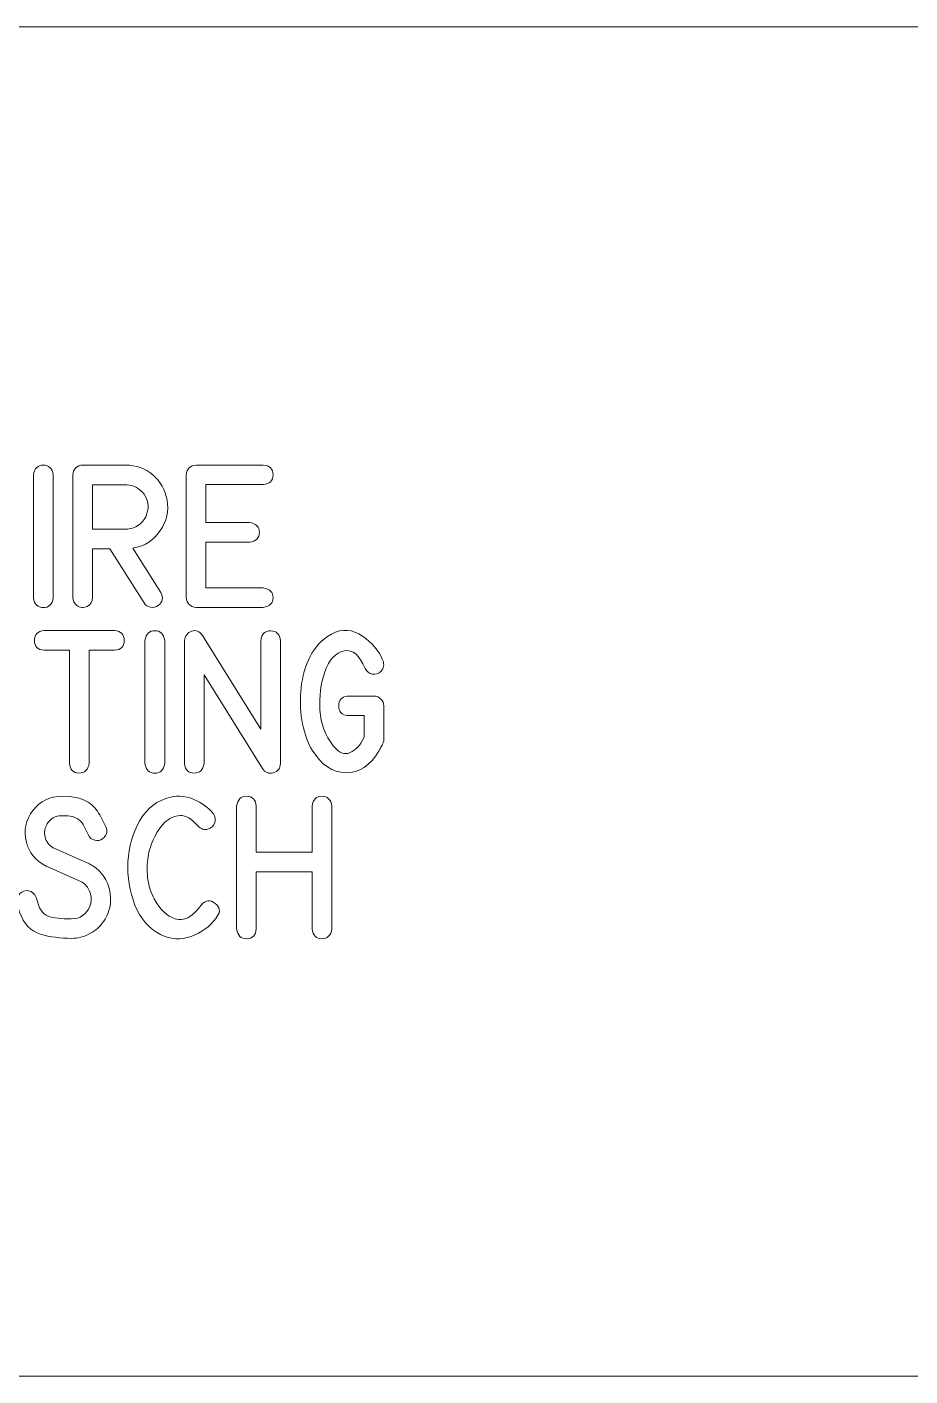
# Model space of a CAD drawing. Header units: millimetres. Extents: x -199 to 191, y -67 to 67.
# Drawn here: x 76.37 to 98.26, y 33.73 to 67.16 of the extents above; entities that cross this region are included whole.
import ezdxf

# ---------------------------------------------------------------- set-up
doc = ezdxf.new("R2010")
doc.units = ezdxf.units.MM
doc.header["$MEASUREMENT"] = 0
doc.layers.add('LED', color=7, linetype='Continuous')

msp = doc.modelspace()

# ---------------------------------------------------------------- linework, layer by layer
at = {"layer": 'LED', "color": 250, "lineweight": 9}
msp.add_open_spline([(110.6837, 67.1637), (110.6837, 67.1637), (7.0622, 67.1637), (7.0622, 67.1637), (7.0622, 67.1637), (5.9623, 67.1637), (5.0623, 66.2637), (5.0623, 65.1637), (5.0623, 65.1637), (5.0623, 65.1637), (5.0623, 35.7307), (5.0623, 35.7307), (5.0623, 35.7307), (5.0623, 34.6307), (5.9623, 33.7307), (7.0622, 33.7307), (7.0622, 33.7307), (7.0622, 33.7307), (106.499, 33.7307), (106.499, 33.7307), (106.499, 33.7307), (106.499, 33.7307), (110.6837, 33.7307), (110.6837, 33.7307), (110.6837, 33.7307), (110.6837, 33.7307), (183.3727, 33.7307), (183.3727, 33.7307), (183.3727, 33.7307), (183.3727, 33.7307), (191.4665, 45.2899), (191.4665, 45.2899), (191.4665, 45.2899), (183.916, 57.7909), (169.2054, 66.8701), (157.9455, 67.1637), (157.9455, 67.1637), (157.9455, 67.1637), (157.6192, 67.1637), (157.6192, 67.1637), (157.6192, 67.1637), (157.6192, 67.1637), (157.5918, 67.1637), (157.5918, 67.1637), (157.5918, 67.1637), (157.5918, 67.1637), (110.6837, 67.1637), (110.6837, 67.1637)], degree=3, knots=[0, 0, 0, 0, 0.0769231, 0.0769231, 0.0769231, 0.0769231, 0.1538462, 0.1538462, 0.1538462, 0.1538462, 0.2307692, 0.2307692, 0.2307692, 0.2307692, 0.3076923, 0.3076923, 0.3076923, 0.3076923, 0.3846154, 0.3846154, 0.3846154, 0.3846154, 0.4615385, 0.4615385, 0.4615385, 0.4615385, 0.5384615, 0.5384615, 0.5384615, 0.5384615, 0.6153846, 0.6153846, 0.6153846, 0.6153846, 0.6923077, 0.6923077, 0.6923077, 0.6923077, 0.7692308, 0.7692308, 0.7692308, 0.7692308, 0.8461538, 0.8461538, 0.8461538, 0.8461538, 1, 1, 1, 1], dxfattribs=at)
at = {"layer": 'LED', "color": 240, "lineweight": 9}
for points, knots in [([(77.0164, 53.0159), (76.9911, 52.8542), (76.9094, 52.7737), (76.7712, 52.7743), (76.7712, 52.7743), (76.6324, 52.7749), (76.5513, 52.8554), (76.5272, 53.0159), (76.5272, 53.0159), (76.5272, 53.0159), (76.5272, 56.0615), (76.5272, 56.0615), (76.5272, 56.0615), (76.5513, 56.2232), (76.6324, 56.3049), (76.7712, 56.3055), (76.7712, 56.3055), (76.9094, 56.3061), (76.9911, 56.2244), (77.0164, 56.0615), (77.0164, 56.0615), (77.0164, 56.0615), (77.0164, 53.0159), (77.0164, 53.0159)], [0, 0, 0, 0, 0.1428571, 0.1428571, 0.1428571, 0.1428571, 0.2857143, 0.2857143, 0.2857143, 0.2857143, 0.4285714, 0.4285714, 0.4285714, 0.4285714, 0.5714286, 0.5714286, 0.5714286, 0.5714286, 0.7142857, 0.7142857, 0.7142857, 0.7142857, 1, 1, 1, 1]), ([(79.6809, 53.1523), (79.7544, 53.0224), (79.7338, 52.9136), (79.6192, 52.8248), (79.6192, 52.8248), (79.5639, 52.786), (79.5004, 52.7725), (79.4287, 52.7855), (79.4287, 52.7855), (79.357, 52.7978), (79.3046, 52.8337), (79.2711, 52.8919), (79.2711, 52.8919), (79.2711, 52.8919), (78.4221, 54.2342), (78.4221, 54.2342), (78.4221, 54.2342), (78.4221, 54.2342), (77.9911, 54.2342), (77.9911, 54.2342), (77.9911, 54.2342), (77.9911, 54.2342), (77.9911, 53.0212), (77.9911, 53.0212), (77.9911, 53.0212), (77.9911, 52.9213), (77.9459, 52.8495), (77.8553, 52.8049), (77.8553, 52.8049), (77.7642, 52.7608), (77.6795, 52.769), (77.6002, 52.8301), (77.6002, 52.8301), (77.5372, 52.8772), (77.5055, 52.9407), (77.5055, 53.0212), (77.5055, 53.0212), (77.5055, 53.0212), (77.5055, 56.065), (77.5055, 56.065), (77.5055, 56.065), (77.5055, 56.1315), (77.529, 56.1885), (77.5755, 56.2355), (77.5755, 56.2355), (77.6219, 56.2826), (77.6789, 56.3061), (77.7466, 56.3061), (77.7466, 56.3061), (77.7466, 56.3061), (78.816, 56.3061), (78.816, 56.3061), (78.816, 56.3061), (79.0736, 56.3061), (79.297, 56.2244), (79.4863, 56.0609), (79.4863, 56.0609), (79.6756, 55.8969), (79.7938, 55.6893), (79.8397, 55.4377), (79.8397, 55.4377), (79.8879, 55.1678), (79.8308, 54.9156), (79.668, 54.681), (79.668, 54.681), (79.5057, 54.4458), (79.2899, 54.3035), (79.0212, 54.253), (79.0212, 54.253), (79.0212, 54.253), (78.9883, 54.2477), (78.9883, 54.2477), (78.9883, 54.2477), (78.9883, 54.2477), (79.6809, 53.1523), (79.6809, 53.1523)], [0, 0, 0, 0, 0.05, 0.05, 0.05, 0.05, 0.1, 0.1, 0.1, 0.1, 0.15, 0.15, 0.15, 0.15, 0.2, 0.2, 0.2, 0.2, 0.25, 0.25, 0.25, 0.25, 0.3, 0.3, 0.3, 0.3, 0.35, 0.35, 0.35, 0.35, 0.4, 0.4, 0.4, 0.4, 0.45, 0.45, 0.45, 0.45, 0.5, 0.5, 0.5, 0.5, 0.55, 0.55, 0.55, 0.55, 0.6, 0.6, 0.6, 0.6, 0.65, 0.65, 0.65, 0.65, 0.7, 0.7, 0.7, 0.7, 0.75, 0.75, 0.75, 0.75, 0.8, 0.8, 0.8, 0.8, 0.85, 0.85, 0.85, 0.85, 0.9, 0.9, 0.9, 0.9, 1, 1, 1, 1]), ([(82.225, 55.8257), (82.225, 55.8257), (80.7969, 55.8257), (80.7969, 55.8257), (80.7969, 55.8257), (80.7969, 55.8257), (80.7969, 54.8833), (80.7969, 54.8833), (80.7969, 54.8833), (80.7969, 54.8833), (81.8858, 54.8833), (81.8858, 54.8833), (81.8858, 54.8833), (82.0486, 54.8592), (82.1298, 54.7774), (82.1292, 54.6381), (82.1292, 54.6381), (82.1286, 54.4982), (82.0475, 54.417), (81.8858, 54.3941), (81.8858, 54.3941), (81.8858, 54.3941), (80.7969, 54.3941), (80.7969, 54.3941), (80.7969, 54.3941), (80.7969, 54.3941), (80.7969, 53.2623), (80.7969, 53.2623), (80.7969, 53.2623), (80.7969, 53.2623), (82.225, 53.2623), (82.225, 53.2623), (82.225, 53.2623), (82.3867, 53.2382), (82.4678, 53.1576), (82.4678, 53.0195), (82.4678, 53.0195), (82.4678, 52.8819), (82.3867, 52.8013), (82.225, 52.7784), (82.225, 52.7784), (82.225, 52.7784), (80.5576, 52.7784), (80.5576, 52.7784), (80.5576, 52.7784), (80.4141, 52.7966), (80.3324, 52.8784), (80.313, 53.023), (80.313, 53.023), (80.313, 53.023), (80.313, 56.065), (80.313, 56.065), (80.313, 56.065), (80.3348, 56.2167), (80.4165, 56.2967), (80.5576, 56.3061), (80.5576, 56.3061), (80.5576, 56.3061), (82.225, 56.3061), (82.225, 56.3061), (82.225, 56.3061), (82.3867, 56.2938), (82.4678, 56.2126), (82.4672, 56.0639), (82.4672, 56.0639), (82.4667, 55.9151), (82.3855, 55.8357), (82.225, 55.8257)], [0, 0, 0, 0, 0.0555556, 0.0555556, 0.0555556, 0.0555556, 0.1111111, 0.1111111, 0.1111111, 0.1111111, 0.1666667, 0.1666667, 0.1666667, 0.1666667, 0.2222222, 0.2222222, 0.2222222, 0.2222222, 0.2777778, 0.2777778, 0.2777778, 0.2777778, 0.3333333, 0.3333333, 0.3333333, 0.3333333, 0.3888889, 0.3888889, 0.3888889, 0.3888889, 0.4444444, 0.4444444, 0.4444444, 0.4444444, 0.5, 0.5, 0.5, 0.5, 0.5555556, 0.5555556, 0.5555556, 0.5555556, 0.6111111, 0.6111111, 0.6111111, 0.6111111, 0.6666667, 0.6666667, 0.6666667, 0.6666667, 0.7222222, 0.7222222, 0.7222222, 0.7222222, 0.7777778, 0.7777778, 0.7777778, 0.7777778, 0.8333333, 0.8333333, 0.8333333, 0.8333333, 0.8888889, 0.8888889, 0.8888889, 0.8888889, 1, 1, 1, 1]), ([(78.816, 54.718), (78.9336, 54.718), (79.0418, 54.7533), (79.1412, 54.8251), (79.1412, 54.8251), (79.2405, 54.8962), (79.307, 54.9891), (79.3417, 55.1037), (79.3417, 55.1037), (79.3958, 55.2807), (79.3711, 55.4406), (79.2676, 55.5835), (79.2676, 55.5835), (79.1641, 55.7264), (79.0218, 55.8052), (78.8407, 55.8205), (78.8407, 55.8205), (78.8407, 55.8205), (77.9911, 55.8205), (77.9911, 55.8205), (77.9911, 55.8205), (77.9911, 55.8205), (77.9911, 54.718), (77.9911, 54.718), (77.9911, 54.718), (77.9911, 54.718), (78.816, 54.718), (78.816, 54.718)], [0, 0, 0, 0, 0.125, 0.125, 0.125, 0.125, 0.25, 0.25, 0.25, 0.25, 0.375, 0.375, 0.375, 0.375, 0.5, 0.5, 0.5, 0.5, 0.625, 0.625, 0.625, 0.625, 0.75, 0.75, 0.75, 0.75, 1, 1, 1, 1]), ([(77.4226, 48.9162), (77.4226, 48.9162), (77.4226, 51.7172), (77.4226, 51.7172), (77.4226, 51.7172), (77.4226, 51.7172), (76.7906, 51.7172), (76.7906, 51.7172), (76.7906, 51.7172), (76.63, 51.7295), (76.5495, 51.8106), (76.5501, 51.9588), (76.5501, 51.9588), (76.5507, 52.1076), (76.6312, 52.1893), (76.7906, 52.2028), (76.7906, 52.2028), (76.7906, 52.2028), (78.5391, 52.2028), (78.5391, 52.2028), (78.5391, 52.2028), (78.6973, 52.1905), (78.7772, 52.1087), (78.7778, 51.9588), (78.7778, 51.9588), (78.7784, 51.8095), (78.6985, 51.7283), (78.5391, 51.7172), (78.5391, 51.7172), (78.5391, 51.7172), (77.9088, 51.7172), (77.9088, 51.7172), (77.9088, 51.7172), (77.9088, 51.7172), (77.9088, 48.9162), (77.9088, 48.9162), (77.9088, 48.9162), (77.8824, 48.7533), (77.7977, 48.6727), (77.6543, 48.6751), (77.6543, 48.6751), (77.5114, 48.6775), (77.4344, 48.758), (77.4226, 48.9162)], [0, 0, 0, 0, 0.0833333, 0.0833333, 0.0833333, 0.0833333, 0.1666667, 0.1666667, 0.1666667, 0.1666667, 0.25, 0.25, 0.25, 0.25, 0.3333333, 0.3333333, 0.3333333, 0.3333333, 0.4166667, 0.4166667, 0.4166667, 0.4166667, 0.5, 0.5, 0.5, 0.5, 0.5833333, 0.5833333, 0.5833333, 0.5833333, 0.6666667, 0.6666667, 0.6666667, 0.6666667, 0.75, 0.75, 0.75, 0.75, 0.8333333, 0.8333333, 0.8333333, 0.8333333, 1, 1, 1, 1]), ([(79.7809, 48.9126), (79.7556, 48.7509), (79.6739, 48.6704), (79.5357, 48.671), (79.5357, 48.671), (79.3969, 48.6716), (79.3158, 48.7521), (79.2917, 48.9126), (79.2917, 48.9126), (79.2917, 48.9126), (79.2917, 51.9582), (79.2917, 51.9582), (79.2917, 51.9582), (79.3158, 52.1199), (79.3969, 52.2016), (79.5357, 52.2022), (79.5357, 52.2022), (79.6739, 52.2028), (79.7556, 52.1211), (79.7809, 51.9582), (79.7809, 51.9582), (79.7809, 51.9582), (79.7809, 48.9126), (79.7809, 48.9126)], [0, 0, 0, 0, 0.1428571, 0.1428571, 0.1428571, 0.1428571, 0.2857143, 0.2857143, 0.2857143, 0.2857143, 0.4285714, 0.4285714, 0.4285714, 0.4285714, 0.5714286, 0.5714286, 0.5714286, 0.5714286, 0.7142857, 0.7142857, 0.7142857, 0.7142857, 1, 1, 1, 1]), ([(82.6488, 48.9126), (82.6488, 48.7921), (82.5906, 48.7157), (82.4742, 48.6827), (82.4742, 48.6827), (82.3572, 48.6504), (82.2673, 48.6845), (82.2026, 48.7856), (82.2026, 48.7856), (82.2026, 48.7856), (80.7556, 51.1057), (80.7556, 51.1057), (80.7556, 51.1057), (80.7556, 51.1057), (80.7556, 48.9126), (80.7556, 48.9126), (80.7556, 48.9126), (80.7304, 48.7521), (80.6492, 48.6716), (80.5122, 48.6716), (80.5122, 48.6716), (80.3747, 48.6716), (80.2941, 48.7521), (80.27, 48.9126), (80.27, 48.9126), (80.27, 48.9126), (80.27, 51.9547), (80.27, 51.9547), (80.27, 51.9547), (80.2871, 52.074), (80.3482, 52.1528), (80.4534, 52.191), (80.4534, 52.191), (80.5587, 52.2287), (80.6463, 52.1928), (80.7163, 52.084), (80.7163, 52.084), (80.7163, 52.084), (82.1632, 49.7605), (82.1632, 49.7605), (82.1632, 49.7605), (82.1632, 49.7605), (82.1632, 51.9547), (82.1632, 51.9547), (82.1632, 51.9547), (82.185, 52.1187), (82.2684, 52.2004), (82.4137, 52.1987), (82.4137, 52.1987), (82.5589, 52.1969), (82.6371, 52.1158), (82.6488, 51.9547), (82.6488, 51.9547), (82.6488, 51.9547), (82.6488, 48.9126), (82.6488, 48.9126)], [0, 0, 0, 0, 0.0666667, 0.0666667, 0.0666667, 0.0666667, 0.1333333, 0.1333333, 0.1333333, 0.1333333, 0.2, 0.2, 0.2, 0.2, 0.2666667, 0.2666667, 0.2666667, 0.2666667, 0.3333333, 0.3333333, 0.3333333, 0.3333333, 0.4, 0.4, 0.4, 0.4, 0.4666667, 0.4666667, 0.4666667, 0.4666667, 0.5333333, 0.5333333, 0.5333333, 0.5333333, 0.6, 0.6, 0.6, 0.6, 0.6666667, 0.6666667, 0.6666667, 0.6666667, 0.7333333, 0.7333333, 0.7333333, 0.7333333, 0.8, 0.8, 0.8, 0.8, 0.8666667, 0.8666667, 0.8666667, 0.8666667, 1, 1, 1, 1]), ([(84.3216, 50.0962), (84.3216, 50.0962), (84.3063, 50.0979), (84.3063, 50.0979), (84.3063, 50.0979), (84.1657, 50.115), (84.0958, 50.195), (84.0958, 50.3372), (84.0958, 50.3372), (84.0958, 50.4795), (84.1657, 50.5595), (84.3063, 50.5765), (84.3063, 50.5765), (84.3063, 50.5765), (84.3216, 50.5801), (84.3216, 50.5801), (84.3216, 50.5801), (84.3216, 50.5801), (84.3368, 50.5801), (84.3368, 50.5801), (84.3368, 50.5801), (84.3368, 50.5801), (84.9724, 50.5801), (84.9724, 50.5801), (84.9724, 50.5801), (85.0394, 50.5801), (85.0965, 50.5565), (85.1441, 50.5089), (85.1441, 50.5089), (85.1917, 50.4613), (85.2152, 50.4037), (85.2152, 50.3372), (85.2152, 50.3372), (85.2152, 50.3372), (85.2152, 49.4641), (85.2152, 49.4641), (85.2152, 49.4641), (85.2152, 49.4641), (85.1947, 49.4194), (85.1947, 49.4194), (85.1947, 49.4194), (85.1947, 49.4194), (85.1829, 49.3918), (85.1829, 49.3918), (85.1829, 49.3918), (85.1829, 49.3918), (85.1706, 49.3659), (85.1706, 49.3659), (85.1706, 49.3659), (85.1706, 49.3659), (85.157, 49.3401), (85.157, 49.3401), (85.157, 49.3401), (85.157, 49.3401), (85.1429, 49.3142), (85.1429, 49.3142), (85.1429, 49.3142), (85.1429, 49.3142), (85.1312, 49.2883), (85.1312, 49.2883), (85.1312, 49.2883), (85.1312, 49.2883), (85.117, 49.2625), (85.117, 49.2625), (85.117, 49.2625), (85.117, 49.2625), (85.1018, 49.2366), (85.1018, 49.2366), (85.1018, 49.2366), (84.8789, 48.858), (84.602, 48.6727), (84.2716, 48.681), (84.2716, 48.681), (83.9406, 48.6898), (83.663, 48.8768), (83.4379, 49.2419), (83.4379, 49.2419), (83.3309, 49.4153), (83.2521, 49.6323), (83.2003, 49.8939), (83.2003, 49.8939), (83.1486, 50.155), (83.1327, 50.4219), (83.1539, 50.6947), (83.1539, 50.6947), (83.1745, 50.9675), (83.238, 51.2268), (83.3438, 51.4732), (83.3438, 51.4732), (83.4502, 51.7195), (83.609, 51.9153), (83.82, 52.0599), (83.82, 52.0599), (84.0846, 52.2393), (84.3415, 52.2598), (84.592, 52.1228), (84.592, 52.1228), (84.8425, 51.9853), (85.0294, 51.793), (85.1535, 51.5449), (85.1535, 51.5449), (85.1535, 51.5449), (85.167, 51.5173), (85.167, 51.5173), (85.167, 51.5173), (85.167, 51.5173), (85.1776, 51.4931), (85.1776, 51.4931), (85.1776, 51.4931), (85.1776, 51.4931), (85.1911, 51.4673), (85.1911, 51.4673), (85.1911, 51.4673), (85.2305, 51.3585), (85.2152, 51.2691), (85.1464, 51.2003), (85.1464, 51.2003), (85.08, 51.1351), (85.0077, 51.1104), (84.9295, 51.1269), (84.9295, 51.1269), (84.8513, 51.1439), (84.7913, 51.1898), (84.7484, 51.2656), (84.7484, 51.2656), (84.6144, 51.599), (84.4415, 51.7442), (84.2292, 51.7013), (84.2292, 51.7013), (84.0176, 51.6589), (83.8588, 51.4855), (83.753, 51.1815), (83.753, 51.1815), (83.6495, 50.8876), (83.609, 50.5712), (83.6307, 50.2332), (83.6307, 50.2332), (83.6525, 49.8951), (83.763, 49.5999), (83.9617, 49.3489), (83.9617, 49.3489), (84.0981, 49.1731), (84.2369, 49.1167), (84.3786, 49.1796), (84.3786, 49.1796), (84.5197, 49.2431), (84.6308, 49.3606), (84.7125, 49.5329), (84.7125, 49.5329), (84.7125, 49.5329), (84.7314, 49.5705), (84.7314, 49.5705), (84.7314, 49.5705), (84.7314, 49.5705), (84.7314, 50.0962), (84.7314, 50.0962), (84.7314, 50.0962), (84.7314, 50.0962), (84.3216, 50.0962), (84.3216, 50.0962)], [0, 0, 0, 0, 0.0243902, 0.0243902, 0.0243902, 0.0243902, 0.0487805, 0.0487805, 0.0487805, 0.0487805, 0.0731707, 0.0731707, 0.0731707, 0.0731707, 0.097561, 0.097561, 0.097561, 0.097561, 0.1219512, 0.1219512, 0.1219512, 0.1219512, 0.1463415, 0.1463415, 0.1463415, 0.1463415, 0.1707317, 0.1707317, 0.1707317, 0.1707317, 0.195122, 0.195122, 0.195122, 0.195122, 0.2195122, 0.2195122, 0.2195122, 0.2195122, 0.2439024, 0.2439024, 0.2439024, 0.2439024, 0.2682927, 0.2682927, 0.2682927, 0.2682927, 0.2926829, 0.2926829, 0.2926829, 0.2926829, 0.3170732, 0.3170732, 0.3170732, 0.3170732, 0.3414634, 0.3414634, 0.3414634, 0.3414634, 0.3658537, 0.3658537, 0.3658537, 0.3658537, 0.3902439, 0.3902439, 0.3902439, 0.3902439, 0.4146341, 0.4146341, 0.4146341, 0.4146341, 0.4390244, 0.4390244, 0.4390244, 0.4390244, 0.4634146, 0.4634146, 0.4634146, 0.4634146, 0.4878049, 0.4878049, 0.4878049, 0.4878049, 0.5121951, 0.5121951, 0.5121951, 0.5121951, 0.5365854, 0.5365854, 0.5365854, 0.5365854, 0.5609756, 0.5609756, 0.5609756, 0.5609756, 0.5853659, 0.5853659, 0.5853659, 0.5853659, 0.6097561, 0.6097561, 0.6097561, 0.6097561, 0.6341463, 0.6341463, 0.6341463, 0.6341463, 0.6585366, 0.6585366, 0.6585366, 0.6585366, 0.6829268, 0.6829268, 0.6829268, 0.6829268, 0.7073171, 0.7073171, 0.7073171, 0.7073171, 0.7317073, 0.7317073, 0.7317073, 0.7317073, 0.7560976, 0.7560976, 0.7560976, 0.7560976, 0.7804878, 0.7804878, 0.7804878, 0.7804878, 0.804878, 0.804878, 0.804878, 0.804878, 0.8292683, 0.8292683, 0.8292683, 0.8292683, 0.8536585, 0.8536585, 0.8536585, 0.8536585, 0.8780488, 0.8780488, 0.8780488, 0.8780488, 0.902439, 0.902439, 0.902439, 0.902439, 0.9268293, 0.9268293, 0.9268293, 0.9268293, 0.9512195, 0.9512195, 0.9512195, 0.9512195, 1, 1, 1, 1]), ([(77.8559, 46.4491), (77.8559, 46.4491), (77.8835, 46.4374), (77.8835, 46.4374), (77.8835, 46.4374), (77.8835, 46.4374), (77.9147, 46.4221), (77.9147, 46.4221), (77.9147, 46.4221), (77.9147, 46.4221), (77.9423, 46.4062), (77.9423, 46.4062), (77.9423, 46.4062), (77.95, 46.4003), (77.9594, 46.395), (77.9688, 46.3897), (77.9688, 46.3897), (77.9788, 46.385), (77.9882, 46.3792), (77.9976, 46.3739), (77.9976, 46.3739), (78.2245, 46.2245), (78.3656, 46.0176), (78.4191, 45.7536), (78.4191, 45.7536), (78.4397, 45.6501), (78.4444, 45.5437), (78.4333, 45.4349), (78.4333, 45.4349), (78.4144, 45.2785), (78.3598, 45.1345), (78.2686, 45.0016), (78.2686, 45.0016), (78.1775, 44.8687), (78.0628, 44.7664), (77.9253, 44.6941), (77.9253, 44.6941), (77.7771, 44.6159), (77.6236, 44.5771), (77.4649, 44.5771), (77.4649, 44.5771), (77.1986, 44.5771), (76.9446, 44.6112), (76.7017, 44.6794), (76.7017, 44.6794), (76.4595, 44.7476), (76.2867, 44.9304), (76.1838, 45.228), (76.1838, 45.228), (76.1696, 45.2662), (76.1597, 45.305), (76.1526, 45.345), (76.1526, 45.345), (76.1455, 45.3855), (76.1373, 45.4255), (76.1285, 45.4661), (76.1285, 45.4661), (76.1114, 45.5484), (76.1314, 45.6213), (76.1896, 45.6848), (76.1896, 45.6848), (76.2473, 45.7477), (76.3196, 45.7718), (76.4054, 45.7571), (76.4054, 45.7571), (76.4965, 45.7383), (76.5595, 45.6824), (76.5953, 45.5884), (76.5953, 45.5884), (76.5953, 45.5884), (76.6006, 45.5725), (76.6006, 45.5725), (76.6006, 45.5725), (76.6553, 45.3232), (76.7517, 45.1744), (76.8887, 45.1262), (76.8887, 45.1262), (77.0263, 45.078), (77.2168, 45.0563), (77.4614, 45.061), (77.4614, 45.061), (77.6866, 45.061), (77.8412, 45.1668), (77.9253, 45.3779), (77.9253, 45.3779), (77.9617, 45.472), (77.9676, 45.5701), (77.9423, 45.6719), (77.9423, 45.6719), (77.917, 45.773), (77.8671, 45.8582), (77.7924, 45.9258), (77.7924, 45.9258), (77.7589, 45.9547), (77.7154, 45.9811), (77.6613, 46.0064), (77.6613, 46.0064), (77.6613, 46.0064), (76.864, 46.3562), (76.864, 46.3562), (76.864, 46.3562), (76.864, 46.3562), (76.8381, 46.3703), (76.8381, 46.3703), (76.8381, 46.3703), (76.5771, 46.5079), (76.4154, 46.7037), (76.3525, 46.9577), (76.3525, 46.9577), (76.2755, 47.2517), (76.329, 47.5151), (76.5136, 47.7491), (76.5136, 47.7491), (76.6976, 47.9825), (76.9399, 48.0995), (77.2391, 48.0995), (77.2391, 48.0995), (77.2391, 48.0995), (77.429, 48.0942), (77.429, 48.0942), (77.429, 48.0942), (77.4908, 48.083), (77.5507, 48.0719), (77.6078, 48.0607), (77.6078, 48.0607), (77.6654, 48.0501), (77.7236, 48.0313), (77.7818, 48.0048), (77.7818, 48.0048), (77.9264, 47.9372), (78.0376, 47.8437), (78.1146, 47.7256), (78.1146, 47.7256), (78.1916, 47.6074), (78.261, 47.4792), (78.3227, 47.3416), (78.3227, 47.3416), (78.3286, 47.3287), (78.3339, 47.314), (78.3386, 47.2969), (78.3386, 47.2969), (78.3509, 47.2405), (78.3451, 47.1894), (78.321, 47.1435), (78.321, 47.1435), (78.3074, 47.1147), (78.2927, 47.0929), (78.278, 47.0782), (78.278, 47.0782), (78.2633, 47.0629), (78.251, 47.0529), (78.2422, 47.0471), (78.2422, 47.0471), (78.1822, 47.0047), (78.1169, 46.9918), (78.0458, 47.0094), (78.0458, 47.0094), (77.9741, 47.0253), (77.92, 47.0712), (77.8818, 47.147), (77.8818, 47.147), (77.8518, 47.2135), (77.82, 47.2817), (77.7865, 47.351), (77.7865, 47.351), (77.7524, 47.4204), (77.7048, 47.478), (77.6442, 47.5245), (77.6442, 47.5245), (77.6189, 47.5427), (77.5943, 47.5562), (77.5707, 47.5645), (77.5707, 47.5645), (77.5472, 47.5733), (77.5213, 47.5827), (77.4925, 47.5933), (77.4925, 47.5933), (77.4925, 47.5933), (77.3808, 47.6121), (77.3808, 47.6121), (77.3808, 47.6121), (77.3808, 47.6121), (77.2221, 47.6174), (77.2221, 47.6174), (77.2221, 47.6174), (77.068, 47.615), (76.9504, 47.5486), (76.8693, 47.4175), (76.8693, 47.4175), (76.814, 47.3334), (76.7935, 47.2399), (76.807, 47.1364), (76.807, 47.1364), (76.8229, 47.0094), (76.8828, 46.9107), (76.9863, 46.8401), (76.9863, 46.8401), (76.991, 46.8372), (76.9957, 46.8331), (77.0016, 46.8289), (77.0016, 46.8289), (77.0075, 46.8254), (77.0139, 46.8213), (77.0204, 46.8178), (77.0204, 46.8178), (77.0204, 46.8178), (77.0398, 46.8095), (77.0398, 46.8095), (77.0398, 46.8095), (77.0398, 46.8095), (77.0604, 46.8007), (77.0604, 46.8007), (77.0604, 46.8007), (77.0604, 46.8007), (77.8559, 46.4491), (77.8559, 46.4491)], [0, 0, 0, 0, 0.0181818, 0.0181818, 0.0181818, 0.0181818, 0.0363636, 0.0363636, 0.0363636, 0.0363636, 0.0545455, 0.0545455, 0.0545455, 0.0545455, 0.0727273, 0.0727273, 0.0727273, 0.0727273, 0.0909091, 0.0909091, 0.0909091, 0.0909091, 0.1090909, 0.1090909, 0.1090909, 0.1090909, 0.1272727, 0.1272727, 0.1272727, 0.1272727, 0.1454545, 0.1454545, 0.1454545, 0.1454545, 0.1636364, 0.1636364, 0.1636364, 0.1636364, 0.1818182, 0.1818182, 0.1818182, 0.1818182, 0.2, 0.2, 0.2, 0.2, 0.2181818, 0.2181818, 0.2181818, 0.2181818, 0.2363636, 0.2363636, 0.2363636, 0.2363636, 0.2545455, 0.2545455, 0.2545455, 0.2545455, 0.2727273, 0.2727273, 0.2727273, 0.2727273, 0.2909091, 0.2909091, 0.2909091, 0.2909091, 0.3090909, 0.3090909, 0.3090909, 0.3090909, 0.3272727, 0.3272727, 0.3272727, 0.3272727, 0.3454545, 0.3454545, 0.3454545, 0.3454545, 0.3636364, 0.3636364, 0.3636364, 0.3636364, 0.3818182, 0.3818182, 0.3818182, 0.3818182, 0.4, 0.4, 0.4, 0.4, 0.4181818, 0.4181818, 0.4181818, 0.4181818, 0.4363636, 0.4363636, 0.4363636, 0.4363636, 0.4545455, 0.4545455, 0.4545455, 0.4545455, 0.4727273, 0.4727273, 0.4727273, 0.4727273, 0.4909091, 0.4909091, 0.4909091, 0.4909091, 0.5090909, 0.5090909, 0.5090909, 0.5090909, 0.5272727, 0.5272727, 0.5272727, 0.5272727, 0.5454545, 0.5454545, 0.5454545, 0.5454545, 0.5636364, 0.5636364, 0.5636364, 0.5636364, 0.5818182, 0.5818182, 0.5818182, 0.5818182, 0.6, 0.6, 0.6, 0.6, 0.6181818, 0.6181818, 0.6181818, 0.6181818, 0.6363636, 0.6363636, 0.6363636, 0.6363636, 0.6545455, 0.6545455, 0.6545455, 0.6545455, 0.6727273, 0.6727273, 0.6727273, 0.6727273, 0.6909091, 0.6909091, 0.6909091, 0.6909091, 0.7090909, 0.7090909, 0.7090909, 0.7090909, 0.7272727, 0.7272727, 0.7272727, 0.7272727, 0.7454545, 0.7454545, 0.7454545, 0.7454545, 0.7636364, 0.7636364, 0.7636364, 0.7636364, 0.7818182, 0.7818182, 0.7818182, 0.7818182, 0.8, 0.8, 0.8, 0.8, 0.8181818, 0.8181818, 0.8181818, 0.8181818, 0.8363636, 0.8363636, 0.8363636, 0.8363636, 0.8545455, 0.8545455, 0.8545455, 0.8545455, 0.8727273, 0.8727273, 0.8727273, 0.8727273, 0.8909091, 0.8909091, 0.8909091, 0.8909091, 0.9090909, 0.9090909, 0.9090909, 0.9090909, 0.9272727, 0.9272727, 0.9272727, 0.9272727, 0.9454545, 0.9454545, 0.9454545, 0.9454545, 0.9636364, 0.9636364, 0.9636364, 0.9636364, 1, 1, 1, 1]), ([(81.0837, 45.1233), (81.0837, 45.1233), (81.0684, 45.1004), (81.0684, 45.1004), (81.0684, 45.1004), (81.0649, 45.0963), (81.062, 45.0921), (81.0596, 45.0886), (81.0596, 45.0886), (81.0579, 45.0851), (81.0555, 45.0816), (81.0532, 45.078), (81.0532, 45.078), (80.8956, 44.8658), (80.6892, 44.7147), (80.4335, 44.6241), (80.4335, 44.6241), (80.1783, 44.5342), (79.9266, 44.5506), (79.6785, 44.6735), (79.6785, 44.6735), (79.3904, 44.817), (79.1788, 45.0604), (79.0435, 45.4037), (79.0435, 45.4037), (78.9089, 45.7471), (78.8507, 46.104), (78.8695, 46.4744), (78.8695, 46.4744), (78.8889, 46.8448), (78.9865, 47.1846), (79.1623, 47.4951), (79.1623, 47.4951), (79.3387, 47.8049), (79.5945, 47.999), (79.9302, 48.0772), (79.9302, 48.0772), (80.123, 48.1218), (80.3153, 48.103), (80.507, 48.0213), (80.507, 48.0213), (80.6986, 47.939), (80.8562, 47.8238), (80.9791, 47.6756), (80.9791, 47.6756), (80.9803, 47.6756), (80.9832, 47.6721), (80.9873, 47.6638), (80.9873, 47.6638), (81.0402, 47.595), (81.0514, 47.5192), (81.0202, 47.4375), (81.0202, 47.4375), (80.9891, 47.3552), (80.9326, 47.304), (80.8497, 47.2828), (80.8497, 47.2828), (80.7615, 47.2599), (80.6798, 47.2864), (80.6051, 47.3622), (80.6051, 47.3622), (80.4511, 47.5415), (80.3029, 47.6274), (80.1607, 47.6209), (80.1607, 47.6209), (80.0184, 47.6139), (79.8908, 47.5551), (79.7785, 47.4451), (79.7785, 47.4451), (79.6656, 47.3346), (79.5721, 47.1935), (79.4974, 47.0212), (79.4974, 47.0212), (79.4228, 46.8489), (79.3769, 46.6878), (79.3599, 46.5373), (79.3599, 46.5373), (79.3393, 46.3698), (79.3411, 46.201), (79.3657, 46.0317), (79.3657, 46.0317), (79.3904, 45.8624), (79.4422, 45.703), (79.5216, 45.5537), (79.5216, 45.5537), (79.6597, 45.292), (79.8332, 45.128), (80.0425, 45.0622), (80.0425, 45.0622), (80.2524, 44.9957), (80.457, 45.0963), (80.6569, 45.3626), (80.6569, 45.3626), (80.6663, 45.3738), (80.6769, 45.3891), (80.6898, 45.4073), (80.6898, 45.4073), (80.7974, 45.5266), (80.9115, 45.539), (81.0314, 45.4443), (81.0314, 45.4443), (81.1513, 45.3497), (81.169, 45.2427), (81.0837, 45.1233)], [0, 0, 0, 0, 0.037037, 0.037037, 0.037037, 0.037037, 0.0740741, 0.0740741, 0.0740741, 0.0740741, 0.1111111, 0.1111111, 0.1111111, 0.1111111, 0.1481481, 0.1481481, 0.1481481, 0.1481481, 0.1851852, 0.1851852, 0.1851852, 0.1851852, 0.2222222, 0.2222222, 0.2222222, 0.2222222, 0.2592593, 0.2592593, 0.2592593, 0.2592593, 0.2962963, 0.2962963, 0.2962963, 0.2962963, 0.3333333, 0.3333333, 0.3333333, 0.3333333, 0.3703704, 0.3703704, 0.3703704, 0.3703704, 0.4074074, 0.4074074, 0.4074074, 0.4074074, 0.4444444, 0.4444444, 0.4444444, 0.4444444, 0.4814815, 0.4814815, 0.4814815, 0.4814815, 0.5185185, 0.5185185, 0.5185185, 0.5185185, 0.5555556, 0.5555556, 0.5555556, 0.5555556, 0.5925926, 0.5925926, 0.5925926, 0.5925926, 0.6296296, 0.6296296, 0.6296296, 0.6296296, 0.6666667, 0.6666667, 0.6666667, 0.6666667, 0.7037037, 0.7037037, 0.7037037, 0.7037037, 0.7407407, 0.7407407, 0.7407407, 0.7407407, 0.7777778, 0.7777778, 0.7777778, 0.7777778, 0.8148148, 0.8148148, 0.8148148, 0.8148148, 0.8518519, 0.8518519, 0.8518519, 0.8518519, 0.8888889, 0.8888889, 0.8888889, 0.8888889, 0.9259259, 0.9259259, 0.9259259, 0.9259259, 1, 1, 1, 1]), ([(81.5647, 44.8093), (81.5647, 44.8093), (81.5647, 47.8549), (81.5647, 47.8549), (81.5647, 47.8549), (81.5888, 48.0201), (81.6729, 48.1013), (81.8163, 48.0989), (81.8163, 48.0989), (81.9598, 48.096), (82.038, 48.0142), (82.0503, 47.8549), (82.0503, 47.8549), (82.0503, 47.8549), (82.0503, 46.7161), (82.0503, 46.7161), (82.0503, 46.7161), (82.0503, 46.7161), (83.4373, 46.7161), (83.4373, 46.7161), (83.4373, 46.7161), (83.4373, 46.7161), (83.4373, 47.8549), (83.4373, 47.8549), (83.4373, 47.8549), (83.4614, 48.0166), (83.5426, 48.0983), (83.6807, 48.0989), (83.6807, 48.0989), (83.8189, 48.0995), (83.9012, 48.0178), (83.9265, 47.8549), (83.9265, 47.8549), (83.9265, 47.8549), (83.9265, 44.8093), (83.9265, 44.8093), (83.9265, 44.8093), (83.9012, 44.6476), (83.8189, 44.5671), (83.6807, 44.5677), (83.6807, 44.5677), (83.5426, 44.5683), (83.4614, 44.6488), (83.4373, 44.8093), (83.4373, 44.8093), (83.4373, 44.8093), (83.4373, 46.2269), (83.4373, 46.2269), (83.4373, 46.2269), (83.4373, 46.2269), (82.0503, 46.2269), (82.0503, 46.2269), (82.0503, 46.2269), (82.0503, 46.2269), (82.0503, 44.8093), (82.0503, 44.8093), (82.0503, 44.8093), (82.038, 44.6512), (81.9598, 44.5706), (81.8163, 44.5683), (81.8163, 44.5683), (81.6729, 44.5659), (81.5888, 44.6465), (81.5647, 44.8093)], [0, 0, 0, 0, 0.0588235, 0.0588235, 0.0588235, 0.0588235, 0.1176471, 0.1176471, 0.1176471, 0.1176471, 0.1764706, 0.1764706, 0.1764706, 0.1764706, 0.2352941, 0.2352941, 0.2352941, 0.2352941, 0.2941176, 0.2941176, 0.2941176, 0.2941176, 0.3529412, 0.3529412, 0.3529412, 0.3529412, 0.4117647, 0.4117647, 0.4117647, 0.4117647, 0.4705882, 0.4705882, 0.4705882, 0.4705882, 0.5294118, 0.5294118, 0.5294118, 0.5294118, 0.5882353, 0.5882353, 0.5882353, 0.5882353, 0.6470588, 0.6470588, 0.6470588, 0.6470588, 0.7058824, 0.7058824, 0.7058824, 0.7058824, 0.7647059, 0.7647059, 0.7647059, 0.7647059, 0.8235294, 0.8235294, 0.8235294, 0.8235294, 0.8823529, 0.8823529, 0.8823529, 0.8823529, 1, 1, 1, 1])]:
    msp.add_open_spline(points, degree=3, knots=knots, dxfattribs=at)

doc.saveas('drawing.dxf')
